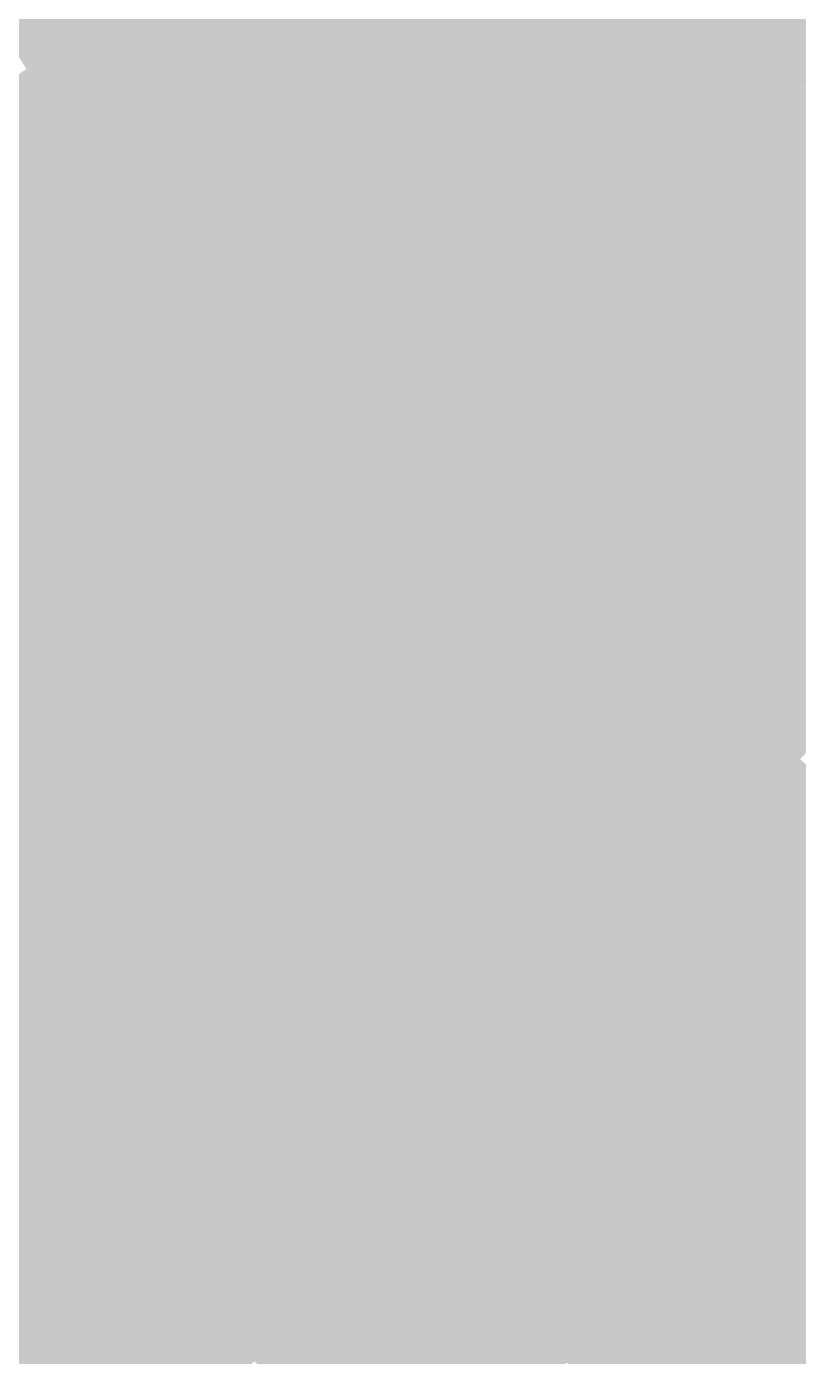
# Model space of a CAD drawing. Header units: inches. Extents: x -266 to 784, y -170 to 213.
# Drawn here: x -52.38 to -40.99, y -54.02 to -34.38 of the extents above; entities that cross this region are included whole.
import ezdxf

# ---------------------------------------------------------------- set-up
doc = ezdxf.new("R2010")
doc.units = ezdxf.units.IN
doc.header["$MEASUREMENT"] = 0

msp = doc.modelspace()

# ---------------------------------------------------------------- linework, layer by layer
at = {"color": 156, "true_color": 0x003b84}
msp.add_solid([(-50.719646, -33.889784), (-51.551116, -34.445354), (-51.536067, -32.634855), (-52.380921, -33.169852)], dxfattribs=at)
at = {"color": 156, "true_color": 0x00357c}
msp.add_solid([(-48.237504, -33.972683), (-49.055089, -34.548491), (-49.056707, -32.778644), (-49.888177, -33.334214)], dxfattribs=at)
at = {"color": 166, "true_color": 0x00286b}
msp.add_solid([(-43.359054, -33.837737), (-44.1474, -34.452969), (-44.176414, -32.763462), (-44.979622, -33.359161)], dxfattribs=at)
at = {"color": 166, "true_color": 0x002e73}
msp.add_solid([(-45.782829, -33.95486), (-46.586037, -34.55056), (-46.602334, -32.821067), (-47.419919, -33.396875)], dxfattribs=at)
at = {"color": 156, "true_color": 0x003d89}
msp.add_solid([(-51.551116, -34.445354), (-52.382586, -35.000925), (-52.380921, -33.169852), (-53.225775, -33.70485)], dxfattribs=at)
at = {"color": 156, "true_color": 0x003780}
msp.add_solid([(-49.055089, -34.548491), (-49.872674, -35.1243), (-49.888177, -33.334214), (-50.719646, -33.889784)], dxfattribs=at)
at = {"color": 166, "true_color": 0x002a6f}
msp.add_solid([(-44.1474, -34.452969), (-44.935746, -35.068201), (-44.979622, -33.359161), (-45.782829, -33.95486)], dxfattribs=at)
at = {"color": 166, "true_color": 0x002466}
msp.add_solid([(-41.742564, -34.257237), (-42.515575, -34.891631), (-42.570707, -33.222506), (-43.359054, -33.837737)], dxfattribs=at)
at = {"color": 156, "true_color": 0x003077}
msp.add_solid([(-46.586037, -34.55056), (-47.389244, -35.146259), (-47.419919, -33.396875), (-48.237504, -33.972683)], dxfattribs=at)
at = {"color": 158, "true_color": 0x002162}
msp.add_solid([(-40.132069, -34.618161), (-40.889278, -35.271334), (-40.969554, -33.622844), (-41.742564, -34.257237)], dxfattribs=at)
at = {"color": 156, "true_color": 0x003884}
msp.add_solid([(-49.872674, -35.1243), (-50.690258, -35.700108), (-50.719646, -33.889784), (-51.551116, -34.445354)], dxfattribs=at)
at = {"color": 156, "true_color": 0x00327c}
msp.add_solid([(-47.389244, -35.146259), (-48.192452, -35.741958), (-48.237504, -33.972683), (-49.055089, -34.548491)], dxfattribs=at)
at = {"color": 166, "true_color": 0x002c73}
msp.add_solid([(-44.935746, -35.068201), (-45.724093, -35.683432), (-45.782829, -33.95486), (-46.586037, -34.55056)], dxfattribs=at)
at = {"color": 166, "true_color": 0x00266b}
msp.add_solid([(-42.515575, -34.891631), (-43.288585, -35.526024), (-43.359054, -33.837737), (-44.1474, -34.452969)], dxfattribs=at)
at = {"color": 166, "true_color": 0x002266}
msp.add_solid([(-40.889278, -35.271334), (-41.646487, -35.924506), (-41.742564, -34.257237), (-42.515575, -34.891631)], dxfattribs=at)
at = {"color": 156, "true_color": 0x003a89}
msp.add_solid([(-50.690258, -35.700108), (-51.507843, -36.275916), (-51.551116, -34.445354), (-52.382586, -35.000925)], dxfattribs=at)
at = {"color": 156, "true_color": 0x003480}
msp.add_solid([(-48.192452, -35.741958), (-48.995659, -36.337658), (-49.055089, -34.548491), (-49.872674, -35.1243)], dxfattribs=at)
at = {"color": 166, "true_color": 0x002d77}
msp.add_solid([(-45.724093, -35.683432), (-46.512439, -36.298664), (-46.586037, -34.55056), (-47.389244, -35.146259)], dxfattribs=at)
at = {"color": 166, "true_color": 0x00276f}
msp.add_solid([(-43.288585, -35.526024), (-44.061596, -36.160417), (-44.1474, -34.452969), (-44.935746, -35.068201)], dxfattribs=at)
at = {"color": 166, "true_color": 0x00236b}
msp.add_solid([(-41.646487, -35.924506), (-42.403695, -36.577679), (-42.515575, -34.891631), (-43.288585, -35.526024)], dxfattribs=at)
at = {"color": 156, "true_color": 0x003c8d}
msp.add_solid([(-51.507843, -36.275916), (-52.325428, -36.851724), (-52.382586, -35.000925), (-53.214055, -35.556495)], dxfattribs=at)
at = {"color": 156, "true_color": 0x003584}
msp.add_solid([(-48.995659, -36.337658), (-49.798867, -36.933357), (-49.872674, -35.1243), (-50.690258, -35.700108)], dxfattribs=at)
at = {"color": 156, "true_color": 0x002f7c}
msp.add_solid([(-46.512439, -36.298664), (-47.300786, -36.913895), (-47.389244, -35.146259), (-48.192452, -35.741958)], dxfattribs=at)
at = {"color": 166, "true_color": 0x002973}
msp.add_solid([(-44.061596, -36.160417), (-44.834606, -36.79481), (-44.935746, -35.068201), (-45.724093, -35.683432)], dxfattribs=at)
at = {"color": 166, "true_color": 0x002066}
msp.add_solid([(-40.011361, -36.264184), (-40.752312, -36.935743), (-40.889278, -35.271334), (-41.646487, -35.924506)], dxfattribs=at)
at = {"color": 166, "true_color": 0x00256f}
msp.add_solid([(-42.403695, -36.577679), (-43.160904, -37.230852), (-43.288585, -35.526024), (-44.061596, -36.160417)], dxfattribs=at)
at = {"color": 154, "true_color": 0x003e91}
msp.add_solid([(-52.325428, -36.851724), (-53.143013, -37.427532), (-53.214055, -35.556495), (-54.045525, -36.112065)], dxfattribs=at)
at = {"color": 156, "true_color": 0x003789}
msp.add_solid([(-49.798867, -36.933357), (-50.602074, -37.529056), (-50.690258, -35.700108), (-51.507843, -36.275916)], dxfattribs=at)
at = {"color": 156, "true_color": 0x003180}
msp.add_solid([(-47.300786, -36.913895), (-48.089132, -37.529127), (-48.192452, -35.741958), (-48.995659, -36.337658)], dxfattribs=at)
at = {"color": 166, "true_color": 0x002a77}
msp.add_solid([(-44.834606, -36.79481), (-45.607617, -37.429204), (-45.724093, -35.683432), (-46.512439, -36.298664)], dxfattribs=at)
at = {"color": 166, "true_color": 0x00216b}
msp.add_solid([(-40.752312, -36.935743), (-41.493263, -37.607301), (-41.646487, -35.924506), (-42.403695, -36.577679)], dxfattribs=at)
at = {"color": 156, "true_color": 0x00398d}
msp.add_solid([(-50.602074, -37.529056), (-51.405282, -38.124755), (-51.507843, -36.275916), (-52.325428, -36.851724)], dxfattribs=at)
at = {"color": 156, "true_color": 0x003284}
msp.add_solid([(-48.089132, -37.529127), (-48.877479, -38.144359), (-48.995659, -36.337658), (-49.798867, -36.933357)], dxfattribs=at)
at = {"color": 166, "true_color": 0x002c7c}
msp.add_solid([(-45.607617, -37.429204), (-46.380627, -38.063597), (-46.512439, -36.298664), (-47.300786, -36.913895)], dxfattribs=at)
at = {"color": 166, "true_color": 0x002673}
msp.add_solid([(-43.160904, -37.230852), (-43.918113, -37.884025), (-44.061596, -36.160417), (-44.834606, -36.79481)], dxfattribs=at)
at = {"color": 166, "true_color": 0x00226f}
msp.add_solid([(-41.493263, -37.607301), (-42.234214, -38.27886), (-42.403695, -36.577679), (-43.160904, -37.230852)], dxfattribs=at)
at = {"color": 156, "true_color": 0x003a91}
msp.add_solid([(-51.405282, -38.124755), (-52.20849, -38.720455), (-52.325428, -36.851724), (-53.143013, -37.427532)], dxfattribs=at)
at = {"color": 166, "true_color": 0x002d80}
msp.add_solid([(-46.380627, -38.063597), (-47.153638, -38.69799), (-47.300786, -36.913895), (-48.089132, -37.529127)], dxfattribs=at)
at = {"color": 166, "true_color": 0x002877}
msp.add_solid([(-43.918113, -37.884025), (-44.675322, -38.537198), (-44.834606, -36.79481), (-45.607617, -37.429204)], dxfattribs=at)
at = {"color": 156, "true_color": 0x003489}
msp.add_solid([(-48.877479, -38.144359), (-49.665825, -38.75959), (-49.798867, -36.933357), (-50.602074, -37.529056)], dxfattribs=at)
at = {"color": 166, "true_color": 0x001e6b}
msp.add_solid([(-39.83359, -37.92473), (-40.557837, -38.614271), (-40.752312, -36.935743), (-41.493263, -37.607301)], dxfattribs=at)
at = {"color": 166, "true_color": 0x002473}
msp.add_solid([(-42.234214, -38.27886), (-42.975165, -38.950419), (-43.160904, -37.230852), (-43.918113, -37.884025)], dxfattribs=at)
at = {"color": 154, "true_color": 0x003c95}
msp.add_solid([(-52.20849, -38.720455), (-53.011697, -39.316154), (-53.143013, -37.427532), (-53.960598, -38.003341)], dxfattribs=at)
at = {"color": 166, "true_color": 0x00297c}
msp.add_solid([(-44.675322, -38.537198), (-45.432531, -39.190371), (-45.607617, -37.429204), (-46.380627, -38.063597)], dxfattribs=at)
at = {"color": 156, "true_color": 0x00358d}
msp.add_solid([(-49.665825, -38.75959), (-50.454171, -39.374822), (-50.602074, -37.529056), (-51.405282, -38.124755)], dxfattribs=at)
at = {"color": 156, "true_color": 0x002f84}
msp.add_solid([(-47.153638, -38.69799), (-47.926648, -39.332384), (-48.089132, -37.529127), (-48.877479, -38.144359)], dxfattribs=at)
at = {"color": 166, "true_color": 0x00206f}
msp.add_solid([(-40.557837, -38.614271), (-41.282084, -39.303811), (-41.493263, -37.607301), (-42.234214, -38.27886)], dxfattribs=at)
at = {"color": 166, "true_color": 0x002577}
msp.add_solid([(-42.975165, -38.950419), (-43.716116, -39.621978), (-43.918113, -37.884025), (-44.675322, -38.537198)], dxfattribs=at)
at = {"color": 166, "true_color": 0x002a80}
msp.add_solid([(-45.432531, -39.190371), (-46.18974, -39.843543), (-46.380627, -38.063597), (-47.153638, -38.69799)], dxfattribs=at)
at = {"color": 164, "true_color": 0x003791}
msp.add_solid([(-50.454171, -39.374822), (-51.242518, -39.990053), (-51.405282, -38.124755), (-52.20849, -38.720455)], dxfattribs=at)
at = {"color": 156, "true_color": 0x003189}
msp.add_solid([(-47.926648, -39.332384), (-48.699659, -39.966777), (-48.877479, -38.144359), (-49.665825, -38.75959)], dxfattribs=at)
at = {"color": 166, "true_color": 0x002173}
msp.add_solid([(-41.282084, -39.303811), (-42.006331, -39.993352), (-42.234214, -38.27886), (-42.975165, -38.950419)], dxfattribs=at)
at = {"color": 166, "true_color": 0x00267c}
msp.add_solid([(-43.716116, -39.621978), (-44.457068, -40.293537), (-44.675322, -38.537198), (-45.432531, -39.190371)], dxfattribs=at)
at = {"color": 166, "true_color": 0x001d6f}
msp.add_solid([(-39.59798, -39.59798), (-40.305087, -40.305087), (-40.557837, -38.614271), (-41.282084, -39.303811)], dxfattribs=at)
at = {"color": 154, "true_color": 0x003995}
msp.add_solid([(-51.242518, -39.990053), (-52.030864, -40.605285), (-52.20849, -38.720455), (-53.011697, -39.316154)], dxfattribs=at)
at = {"color": 164, "true_color": 0x00328d}
msp.add_solid([(-48.699659, -39.966777), (-49.472669, -40.60117), (-49.665825, -38.75959), (-50.454171, -39.374822)], dxfattribs=at)
at = {"color": 166, "true_color": 0x002c84}
msp.add_solid([(-46.18974, -39.843543), (-46.946948, -40.496716), (-47.153638, -38.69799), (-47.926648, -39.332384)], dxfattribs=at)
at = {"color": 166, "true_color": 0x002277}
msp.add_solid([(-42.006331, -39.993352), (-42.730578, -40.682892), (-42.975165, -38.950419), (-43.716116, -39.621978)], dxfattribs=at)
at = {"color": 166, "true_color": 0x002880}
msp.add_solid([(-44.457068, -40.293537), (-45.198019, -40.965096), (-45.432531, -39.190371), (-46.18974, -39.843543)], dxfattribs=at)
at = {"color": 154, "true_color": 0x003a9a}
msp.add_solid([(-52.030864, -40.605285), (-52.819211, -41.220517), (-53.011697, -39.316154), (-53.814905, -39.911853)], dxfattribs=at)
at = {"color": 164, "true_color": 0x003491}
msp.add_solid([(-49.472669, -40.60117), (-50.245679, -41.235563), (-50.454171, -39.374822), (-51.242518, -39.990053)], dxfattribs=at)
at = {"color": 166, "true_color": 0x002d89}
msp.add_solid([(-46.946948, -40.496716), (-47.704157, -41.149889), (-47.926648, -39.332384), (-48.699659, -39.966777)], dxfattribs=at)
at = {"color": 166, "true_color": 0x001e73}
msp.add_solid([(-40.305087, -40.305087), (-41.012193, -41.012193), (-41.282084, -39.303811), (-42.006331, -39.993352)], dxfattribs=at)
at = {"color": 166, "true_color": 0x00237c}
msp.add_solid([(-42.730578, -40.682892), (-43.454825, -41.372433), (-43.716116, -39.621978), (-44.457068, -40.293537)], dxfattribs=at)
at = {"color": 166, "true_color": 0x002984}
msp.add_solid([(-45.198019, -40.965096), (-45.93897, -41.636655), (-46.18974, -39.843543), (-46.946948, -40.496716)], dxfattribs=at)
at = {"color": 164, "true_color": 0x003595}
msp.add_solid([(-50.245679, -41.235563), (-51.01869, -41.869957), (-51.242518, -39.990053), (-52.030864, -40.605285)], dxfattribs=at)
at = {"color": 164, "true_color": 0x002f8d}
msp.add_solid([(-47.704157, -41.149889), (-48.461366, -41.803062), (-48.699659, -39.966777), (-49.472669, -40.60117)], dxfattribs=at)
at = {"color": 166, "true_color": 0x001f77}
msp.add_solid([(-41.012193, -41.012193), (-41.7193, -41.7193), (-42.006331, -39.993352), (-42.730578, -40.682892)], dxfattribs=at)
at = {"color": 166, "true_color": 0x002480}
msp.add_solid([(-43.454825, -41.372433), (-44.179072, -42.061973), (-44.457068, -40.293537), (-45.198019, -40.965096)], dxfattribs=at)
at = {"color": 166, "true_color": 0x001b73}
msp.add_solid([(-39.303811, -41.282084), (-39.993352, -42.006331), (-40.305087, -40.305087), (-41.012193, -41.012193)], dxfattribs=at)
at = {"color": 164, "true_color": 0x00379a}
msp.add_solid([(-51.01869, -41.869957), (-51.7917, -42.50435), (-52.030864, -40.605285), (-52.819211, -41.220517)], dxfattribs=at)
at = {"color": 164, "true_color": 0x003091}
msp.add_solid([(-48.461366, -41.803062), (-49.218575, -42.456235), (-49.472669, -40.60117), (-50.245679, -41.235563)], dxfattribs=at)
at = {"color": 166, "true_color": 0x002a89}
msp.add_solid([(-45.93897, -41.636655), (-46.679921, -42.308214), (-46.946948, -40.496716), (-47.704157, -41.149889)], dxfattribs=at)
at = {"color": 166, "true_color": 0x00207c}
msp.add_solid([(-41.7193, -41.7193), (-42.426407, -42.426407), (-42.730578, -40.682892), (-43.454825, -41.372433)], dxfattribs=at)
at = {"color": 166, "true_color": 0x002684}
msp.add_solid([(-44.179072, -42.061973), (-44.903319, -42.751514), (-45.198019, -40.965096), (-45.93897, -41.636655)], dxfattribs=at)
at = {"color": 166, "true_color": 0x001c77}
msp.add_solid([(-39.993352, -42.006331), (-40.682892, -42.730578), (-41.012193, -41.012193), (-41.7193, -41.7193)], dxfattribs=at)
at = {"color": 164, "true_color": 0x00389e}
msp.add_solid([(-51.7917, -42.50435), (-52.564711, -43.138743), (-52.819211, -41.220517), (-53.607557, -41.835748)], dxfattribs=at)
at = {"color": 164, "true_color": 0x003295}
msp.add_solid([(-49.218575, -42.456235), (-49.975784, -43.109408), (-50.245679, -41.235563), (-51.01869, -41.869957)], dxfattribs=at)
at = {"color": 164, "true_color": 0x002b8d}
msp.add_solid([(-46.679921, -42.308214), (-47.420872, -42.979773), (-47.704157, -41.149889), (-48.461366, -41.803062)], dxfattribs=at)
at = {"color": 166, "true_color": 0x002280}
msp.add_solid([(-42.426407, -42.426407), (-43.133514, -43.133514), (-43.454825, -41.372433), (-44.179072, -42.061973)], dxfattribs=at)
at = {"color": 166, "true_color": 0x002789}
msp.add_solid([(-44.903319, -42.751514), (-45.627566, -43.441054), (-45.93897, -41.636655), (-46.679921, -42.308214)], dxfattribs=at)
at = {"color": 164, "true_color": 0x002d91}
msp.add_solid([(-47.420872, -42.979773), (-48.161823, -43.651332), (-48.461366, -41.803062), (-49.218575, -42.456235)], dxfattribs=at)
at = {"color": 166, "true_color": 0x001d7c}
msp.add_solid([(-40.682892, -42.730578), (-41.372433, -43.454825), (-41.7193, -41.7193), (-42.426407, -42.426407)], dxfattribs=at)
at = {"color": 164, "true_color": 0x00339a}
msp.add_solid([(-49.975784, -43.109408), (-50.732993, -43.76258), (-51.01869, -41.869957), (-51.7917, -42.50435)], dxfattribs=at)
at = {"color": 166, "true_color": 0x002384}
msp.add_solid([(-43.133514, -43.133514), (-43.84062, -43.84062), (-44.179072, -42.061973), (-44.903319, -42.751514)], dxfattribs=at)
at = {"color": 164, "true_color": 0x00288d}
msp.add_solid([(-45.627566, -43.441054), (-46.351813, -44.130595), (-46.679921, -42.308214), (-47.420872, -42.979773)], dxfattribs=at)
at = {"color": 166, "true_color": 0x001e80}
msp.add_solid([(-41.372433, -43.454825), (-42.061973, -44.179072), (-42.426407, -42.426407), (-43.133514, -43.133514)], dxfattribs=at)
at = {"color": 164, "true_color": 0x00349e}
msp.add_solid([(-50.732993, -43.76258), (-51.490202, -44.415753), (-51.7917, -42.50435), (-52.564711, -43.138743)], dxfattribs=at)
at = {"color": 164, "true_color": 0x002e95}
msp.add_solid([(-48.161823, -43.651332), (-48.902774, -44.322891), (-49.218575, -42.456235), (-49.975784, -43.109408)], dxfattribs=at)
at = {"color": 166, "true_color": 0x002489}
msp.add_solid([(-43.84062, -43.84062), (-44.547727, -44.547727), (-44.903319, -42.751514), (-45.627566, -43.441054)], dxfattribs=at)
at = {"color": 166, "true_color": 0x001b7c}
msp.add_solid([(-39.621978, -43.716116), (-40.293537, -44.457068), (-40.682892, -42.730578), (-41.372433, -43.454825)], dxfattribs=at)
at = {"color": 164, "true_color": 0x002991}
msp.add_solid([(-46.351813, -44.130595), (-47.07606, -44.820135), (-47.420872, -42.979773), (-48.161823, -43.651332)], dxfattribs=at)
at = {"color": 164, "true_color": 0x0036a2}
msp.add_solid([(-51.490202, -44.415753), (-52.24741, -45.068926), (-52.564711, -43.138743), (-53.337721, -43.773137)], dxfattribs=at)
at = {"color": 164, "true_color": 0x002f9a}
msp.add_solid([(-48.902774, -44.322891), (-49.643725, -44.99445), (-49.975784, -43.109408), (-50.732993, -43.76258)], dxfattribs=at)
at = {"color": 166, "true_color": 0x002084}
msp.add_solid([(-42.061973, -44.179072), (-42.751514, -44.903319), (-43.133514, -43.133514), (-43.84062, -43.84062)], dxfattribs=at)
at = {"color": 164, "true_color": 0x00258d}
msp.add_solid([(-44.547727, -44.547727), (-45.254834, -45.254834), (-45.627566, -43.441054), (-46.351813, -44.130595)], dxfattribs=at)
at = {"color": 166, "true_color": 0x001c80}
msp.add_solid([(-40.293537, -44.457068), (-40.965096, -45.198019), (-41.372433, -43.454825), (-42.061973, -44.179072)], dxfattribs=at)
at = {"color": 164, "true_color": 0x0037a6}
msp.add_solid([(-52.24741, -45.068926), (-53.004619, -45.722099), (-53.337721, -43.773137), (-54.110732, -44.40753)], dxfattribs=at)
at = {"color": 164, "true_color": 0x00319e}
msp.add_solid([(-49.643725, -44.99445), (-50.384677, -45.666009), (-50.732993, -43.76258), (-51.490202, -44.415753)], dxfattribs=at)
at = {"color": 164, "true_color": 0x002b95}
msp.add_solid([(-47.07606, -44.820135), (-47.800307, -45.509676), (-48.161823, -43.651332), (-48.902774, -44.322891)], dxfattribs=at)
at = {"color": 166, "true_color": 0x002189}
msp.add_solid([(-42.751514, -44.903319), (-43.441054, -45.627566), (-43.84062, -43.84062), (-44.547727, -44.547727)], dxfattribs=at)
at = {"color": 164, "true_color": 0x002691}
msp.add_solid([(-45.254834, -45.254834), (-45.961941, -45.961941), (-46.351813, -44.130595), (-47.07606, -44.820135)], dxfattribs=at)
at = {"color": 166, "true_color": 0x001c84}
msp.add_solid([(-40.965096, -45.198019), (-41.636655, -45.93897), (-42.061973, -44.179072), (-42.751514, -44.903319)], dxfattribs=at)
at = {"color": 164, "true_color": 0x002c9a}
msp.add_solid([(-47.800307, -45.509676), (-48.524555, -46.199216), (-48.902774, -44.322891), (-49.643725, -44.99445)], dxfattribs=at)
at = {"color": 164, "true_color": 0x0032a2}
msp.add_solid([(-50.384677, -45.666009), (-51.125628, -46.337568), (-51.490202, -44.415753), (-52.24741, -45.068926)], dxfattribs=at)
at = {"color": 164, "true_color": 0x00228d}
msp.add_solid([(-43.441054, -45.627566), (-44.130595, -46.351813), (-44.547727, -44.547727), (-45.254834, -45.254834)], dxfattribs=at)
at = {"color": 164, "true_color": 0x002795}
msp.add_solid([(-45.961941, -45.961941), (-46.669048, -46.669048), (-47.07606, -44.820135), (-47.800307, -45.509676)], dxfattribs=at)
at = {"color": 166, "true_color": 0x001d89}
msp.add_solid([(-41.636655, -45.93897), (-42.308214, -46.679921), (-42.751514, -44.903319), (-43.441054, -45.627566)], dxfattribs=at)
at = {"color": 164, "true_color": 0x0033a6}
msp.add_solid([(-51.125628, -46.337568), (-51.866579, -47.009127), (-52.24741, -45.068926), (-53.004619, -45.722099)], dxfattribs=at)
at = {"color": 164, "true_color": 0x002d9e}
msp.add_solid([(-48.524555, -46.199216), (-49.248802, -46.888757), (-49.643725, -44.99445), (-50.384677, -45.666009)], dxfattribs=at)
at = {"color": 164, "true_color": 0x002391}
msp.add_solid([(-44.130595, -46.351813), (-44.820135, -47.07606), (-45.254834, -45.254834), (-45.961941, -45.961941)], dxfattribs=at)
at = {"color": 166, "true_color": 0x001984}
msp.add_solid([(-39.843543, -46.18974), (-40.496716, -46.946948), (-40.965096, -45.198019), (-41.636655, -45.93897)], dxfattribs=at)
at = {"color": 164, "true_color": 0x00289a}
msp.add_solid([(-46.669048, -46.669048), (-47.376154, -47.376154), (-47.800307, -45.509676), (-48.524555, -46.199216)], dxfattribs=at)
at = {"color": 164, "true_color": 0x0035ab}
msp.add_solid([(-51.866579, -47.009127), (-52.60753, -47.680686), (-53.004619, -45.722099), (-53.761828, -46.375272)], dxfattribs=at)
at = {"color": 164, "true_color": 0x002ea2}
msp.add_solid([(-49.248802, -46.888757), (-49.973049, -47.578298), (-50.384677, -45.666009), (-51.125628, -46.337568)], dxfattribs=at)
at = {"color": 166, "true_color": 0x001e8d}
msp.add_solid([(-42.308214, -46.679921), (-42.979773, -47.420872), (-43.441054, -45.627566), (-44.130595, -46.351813)], dxfattribs=at)
at = {"color": 164, "true_color": 0x002495}
msp.add_solid([(-44.820135, -47.07606), (-45.509676, -47.800307), (-45.961941, -45.961941), (-46.669048, -46.669048)], dxfattribs=at)
at = {"color": 166, "true_color": 0x001a89}
msp.add_solid([(-40.496716, -46.946948), (-41.149889, -47.704157), (-41.636655, -45.93897), (-42.308214, -46.679921)], dxfattribs=at)
at = {"color": 164, "true_color": 0x002fa6}
msp.add_solid([(-49.973049, -47.578298), (-50.697296, -48.267838), (-51.125628, -46.337568), (-51.866579, -47.009127)], dxfattribs=at)
at = {"color": 164, "true_color": 0x00299e}
msp.add_solid([(-47.376154, -47.376154), (-48.083261, -48.083261), (-48.524555, -46.199216), (-49.248802, -46.888757)], dxfattribs=at)
at = {"color": 164, "true_color": 0x001f91}
msp.add_solid([(-42.979773, -47.420872), (-43.651332, -48.161823), (-44.130595, -46.351813), (-44.820135, -47.07606)], dxfattribs=at)
at = {"color": 164, "true_color": 0x00259a}
msp.add_solid([(-45.509676, -47.800307), (-46.199217, -48.524555), (-46.669048, -46.669048), (-47.376154, -47.376154)], dxfattribs=at)
at = {"color": 166, "true_color": 0x001b8d}
msp.add_solid([(-41.149889, -47.704157), (-41.803062, -48.461366), (-42.308214, -46.679921), (-42.979773, -47.420872)], dxfattribs=at)
at = {"color": 164, "true_color": 0x002aa2}
msp.add_solid([(-48.083261, -48.083261), (-48.790368, -48.790368), (-49.248802, -46.888757), (-49.973049, -47.578298)], dxfattribs=at)
at = {"color": 166, "true_color": 0x001789}
msp.add_solid([(-39.332384, -47.926648), (-39.966777, -48.699659), (-40.496716, -46.946948), (-41.149889, -47.704157)], dxfattribs=at)
at = {"color": 164, "true_color": 0x0031ab}
msp.add_solid([(-50.697296, -48.267838), (-51.421543, -48.957379), (-51.866579, -47.009127), (-52.60753, -47.680686)], dxfattribs=at)
at = {"color": 164, "true_color": 0x002095}
msp.add_solid([(-43.651332, -48.161823), (-44.322891, -48.902774), (-44.820135, -47.07606), (-45.509676, -47.800307)], dxfattribs=at)
at = {"color": 164, "true_color": 0x00269e}
msp.add_solid([(-46.199217, -48.524555), (-46.888757, -49.248802), (-47.376154, -47.376154), (-48.083261, -48.083261)], dxfattribs=at)
at = {"color": 164, "true_color": 0x001c91}
msp.add_solid([(-41.803062, -48.461366), (-42.456235, -49.218575), (-42.979773, -47.420872), (-43.651332, -48.161823)], dxfattribs=at)
at = {"color": 164, "true_color": 0x0032af}
msp.add_solid([(-51.421543, -48.957379), (-52.14579, -49.646919), (-52.60753, -47.680686), (-53.348481, -48.352245)], dxfattribs=at)
at = {"color": 164, "true_color": 0x002ca6}
msp.add_solid([(-48.790368, -48.790368), (-49.497475, -49.497475), (-49.973049, -47.578298), (-50.697296, -48.267838)], dxfattribs=at)
at = {"color": 166, "true_color": 0x00188d}
msp.add_solid([(-39.966777, -48.699659), (-40.60117, -49.472669), (-41.149889, -47.704157), (-41.803062, -48.461366)], dxfattribs=at)
at = {"color": 164, "true_color": 0x00219a}
msp.add_solid([(-44.322891, -48.902774), (-44.99445, -49.643725), (-45.509676, -47.800307), (-46.199217, -48.524555)], dxfattribs=at)
at = {"color": 164, "true_color": 0x0027a2}
msp.add_solid([(-46.888757, -49.248802), (-47.578298, -49.973049), (-48.083261, -48.083261), (-48.790368, -48.790368)], dxfattribs=at)
at = {"color": 164, "true_color": 0x002dab}
msp.add_solid([(-49.497475, -49.497475), (-50.204581, -50.204581), (-50.697296, -48.267838), (-51.421543, -48.957379)], dxfattribs=at)
at = {"color": 164, "true_color": 0x001d95}
msp.add_solid([(-42.456235, -49.218575), (-43.109408, -49.975784), (-43.651332, -48.161823), (-44.322891, -48.902774)], dxfattribs=at)
at = {"color": 162, "true_color": 0x0033b3}
msp.add_solid([(-52.14579, -49.646919), (-52.870037, -50.33646), (-53.348481, -48.352245), (-54.089432, -49.023804)], dxfattribs=at)
at = {"color": 164, "true_color": 0x001891}
msp.add_solid([(-40.60117, -49.472669), (-41.235563, -50.245679), (-41.803062, -48.461366), (-42.456235, -49.218575)], dxfattribs=at)
at = {"color": 164, "true_color": 0x00229e}
msp.add_solid([(-44.99445, -49.643725), (-45.666009, -50.384677), (-46.199217, -48.524555), (-46.888757, -49.248802)], dxfattribs=at)
at = {"color": 164, "true_color": 0x0028a6}
msp.add_solid([(-47.578298, -49.973049), (-48.267838, -50.697296), (-48.790368, -48.790368), (-49.497475, -49.497475)], dxfattribs=at)
at = {"color": 164, "true_color": 0x001d9a}
msp.add_solid([(-43.109408, -49.975784), (-43.76258, -50.732993), (-44.322891, -48.902774), (-44.99445, -49.643725)], dxfattribs=at)
at = {"color": 164, "true_color": 0x002eaf}
msp.add_solid([(-50.204581, -50.204581), (-50.911688, -50.911688), (-51.421543, -48.957379), (-52.14579, -49.646919)], dxfattribs=at)
at = {"color": 164, "true_color": 0x0023a2}
msp.add_solid([(-45.666009, -50.384677), (-46.337568, -51.125628), (-46.888757, -49.248802), (-47.578298, -49.973049)], dxfattribs=at)
at = {"color": 164, "true_color": 0x001995}
msp.add_solid([(-41.235563, -50.245679), (-41.869957, -51.01869), (-42.456235, -49.218575), (-43.109408, -49.975784)], dxfattribs=at)
at = {"color": 164, "true_color": 0x0029ab}
msp.add_solid([(-48.267838, -50.697296), (-48.957379, -51.421543), (-49.497475, -49.497475), (-50.204581, -50.204581)], dxfattribs=at)
at = {"color": 164, "true_color": 0x001591}
msp.add_solid([(-39.374822, -50.454171), (-39.990053, -51.242518), (-40.60117, -49.472669), (-41.235563, -50.245679)], dxfattribs=at)
at = {"color": 162, "true_color": 0x002fb3}
msp.add_solid([(-50.911688, -50.911688), (-51.618795, -51.618795), (-52.14579, -49.646919), (-52.870037, -50.33646)], dxfattribs=at)
at = {"color": 164, "true_color": 0x001e9e}
msp.add_solid([(-43.76258, -50.732993), (-44.415753, -51.490202), (-44.99445, -49.643725), (-45.666009, -50.384677)], dxfattribs=at)
at = {"color": 164, "true_color": 0x0024a6}
msp.add_solid([(-46.337568, -51.125628), (-47.009127, -51.866579), (-47.578298, -49.973049), (-48.267838, -50.697296)], dxfattribs=at)
at = {"color": 164, "true_color": 0x001a9a}
msp.add_solid([(-41.869957, -51.01869), (-42.50435, -51.7917), (-43.109408, -49.975784), (-43.76258, -50.732993)], dxfattribs=at)
at = {"color": 164, "true_color": 0x002aaf}
msp.add_solid([(-48.957379, -51.421543), (-49.646919, -52.14579), (-50.204581, -50.204581), (-50.911688, -50.911688)], dxfattribs=at)
at = {"color": 164, "true_color": 0x001695}
msp.add_solid([(-39.990053, -51.242518), (-40.605285, -52.030864), (-41.235563, -50.245679), (-41.869957, -51.01869)], dxfattribs=at)
at = {"color": 162, "true_color": 0x0030b7}
msp.add_solid([(-51.618795, -51.618795), (-52.325902, -52.325902), (-52.870037, -50.33646), (-53.594284, -51.026)], dxfattribs=at)
at = {"color": 164, "true_color": 0x001fa2}
msp.add_solid([(-44.415753, -51.490202), (-45.068926, -52.24741), (-45.666009, -50.384677), (-46.337568, -51.125628)], dxfattribs=at)
at = {"color": 164, "true_color": 0x0025ab}
msp.add_solid([(-47.009127, -51.866579), (-47.680686, -52.60753), (-48.267838, -50.697296), (-48.957379, -51.421543)], dxfattribs=at)
at = {"color": 164, "true_color": 0x001b9e}
msp.add_solid([(-42.50435, -51.7917), (-43.138743, -52.564711), (-43.76258, -50.732993), (-44.415753, -51.490202)], dxfattribs=at)
at = {"color": 162, "true_color": 0x0031bc}
msp.add_solid([(-52.325902, -52.325902), (-53.033009, -53.033009), (-53.594284, -51.026), (-54.318531, -51.715541)], dxfattribs=at)
at = {"color": 162, "true_color": 0x002bb3}
msp.add_solid([(-49.646919, -52.14579), (-50.33646, -52.870037), (-50.911688, -50.911688), (-51.618795, -51.618795)], dxfattribs=at)
at = {"color": 164, "true_color": 0x00169a}
msp.add_solid([(-40.605285, -52.030864), (-41.220517, -52.819211), (-41.869957, -51.01869), (-42.50435, -51.7917)], dxfattribs=at)
at = {"color": 164, "true_color": 0x0020a6}
msp.add_solid([(-45.068926, -52.24741), (-45.722099, -53.004619), (-46.337568, -51.125628), (-47.009127, -51.866579)], dxfattribs=at)
at = {"color": 164, "true_color": 0x0026af}
msp.add_solid([(-47.680686, -52.60753), (-48.352245, -53.348481), (-48.957379, -51.421543), (-49.646919, -52.14579)], dxfattribs=at)
at = {"color": 162, "true_color": 0x002cb7}
msp.add_solid([(-50.33646, -52.870037), (-51.026, -53.594284), (-51.618795, -51.618795), (-52.325902, -52.325902)], dxfattribs=at)
at = {"color": 164, "true_color": 0x001ba2}
msp.add_solid([(-43.138743, -52.564711), (-43.773137, -53.337721), (-44.415753, -51.490202), (-45.068926, -52.24741)], dxfattribs=at)
at = {"color": 164, "true_color": 0x00179e}
msp.add_solid([(-41.220517, -52.819211), (-41.835748, -53.607557), (-42.50435, -51.7917), (-43.138743, -52.564711)], dxfattribs=at)
at = {"color": 164, "true_color": 0x0021ab}
msp.add_solid([(-45.722099, -53.004619), (-46.375272, -53.761828), (-47.009127, -51.866579), (-47.680686, -52.60753)], dxfattribs=at)
at = {"color": 164, "true_color": 0x00139a}
msp.add_solid([(-39.316154, -53.011697), (-39.911853, -53.814905), (-40.605285, -52.030864), (-41.220517, -52.819211)], dxfattribs=at)
at = {"color": 164, "true_color": 0x0027b3}
msp.add_solid([(-48.352245, -53.348481), (-49.023804, -54.089432), (-49.646919, -52.14579), (-50.33646, -52.870037)], dxfattribs=at)
at = {"color": 164, "true_color": 0x001ca6}
msp.add_solid([(-43.773137, -53.337721), (-44.40753, -54.110732), (-45.068926, -52.24741), (-45.722099, -53.004619)], dxfattribs=at)
at = {"color": 162, "true_color": 0x002dbc}
msp.add_solid([(-51.026, -53.594284), (-51.715541, -54.318531), (-52.325902, -52.325902), (-53.033009, -53.033009)], dxfattribs=at)
at = {"color": 164, "true_color": 0x0021af}
msp.add_solid([(-46.375272, -53.761828), (-47.028445, -54.519037), (-47.680686, -52.60753), (-48.352245, -53.348481)], dxfattribs=at)
at = {"color": 164, "true_color": 0x0017a2}
msp.add_solid([(-41.835748, -53.607557), (-42.45098, -54.395904), (-43.138743, -52.564711), (-43.773137, -53.337721)], dxfattribs=at)
at = {"color": 164, "true_color": 0x00139e}
msp.add_solid([(-39.911853, -53.814905), (-40.507553, -54.618112), (-41.220517, -52.819211), (-41.835748, -53.607557)], dxfattribs=at)
at = {"color": 162, "true_color": 0x002ec0}
msp.add_solid([(-51.715541, -54.318531), (-52.405081, -55.042778), (-53.033009, -53.033009), (-53.740115, -53.740115)], dxfattribs=at)
at = {"color": 162, "true_color": 0x0027b7}
msp.add_solid([(-49.023804, -54.089432), (-49.695363, -54.830383), (-50.33646, -52.870037), (-51.026, -53.594284)], dxfattribs=at)
at = {"color": 164, "true_color": 0x001dab}
msp.add_solid([(-44.40753, -54.110732), (-45.041923, -54.883742), (-45.722099, -53.004619), (-46.375272, -53.761828)], dxfattribs=at)
at = {"color": 164, "true_color": 0x0022b3}
msp.add_solid([(-47.028445, -54.519037), (-47.681618, -55.276246), (-48.352245, -53.348481), (-49.023804, -54.089432)], dxfattribs=at)
at = {"color": 164, "true_color": 0x0018a6}
msp.add_solid([(-42.45098, -54.395904), (-43.066211, -55.18425), (-43.773137, -53.337721), (-44.40753, -54.110732)], dxfattribs=at)
at = {"color": 162, "true_color": 0x0028bc}
msp.add_solid([(-49.695363, -54.830383), (-50.366922, -55.571334), (-51.026, -53.594284), (-51.715541, -54.318531)], dxfattribs=at)
at = {"color": 164, "true_color": 0x0014a2}
msp.add_solid([(-40.507553, -54.618112), (-41.103252, -55.42132), (-41.835748, -53.607557), (-42.45098, -54.395904)], dxfattribs=at)
at = {"color": 164, "true_color": 0x001daf}
msp.add_solid([(-45.041923, -54.883742), (-45.676316, -55.656753), (-46.375272, -53.761828), (-47.028445, -54.519037)], dxfattribs=at)

doc.saveas('drawing.dxf')
